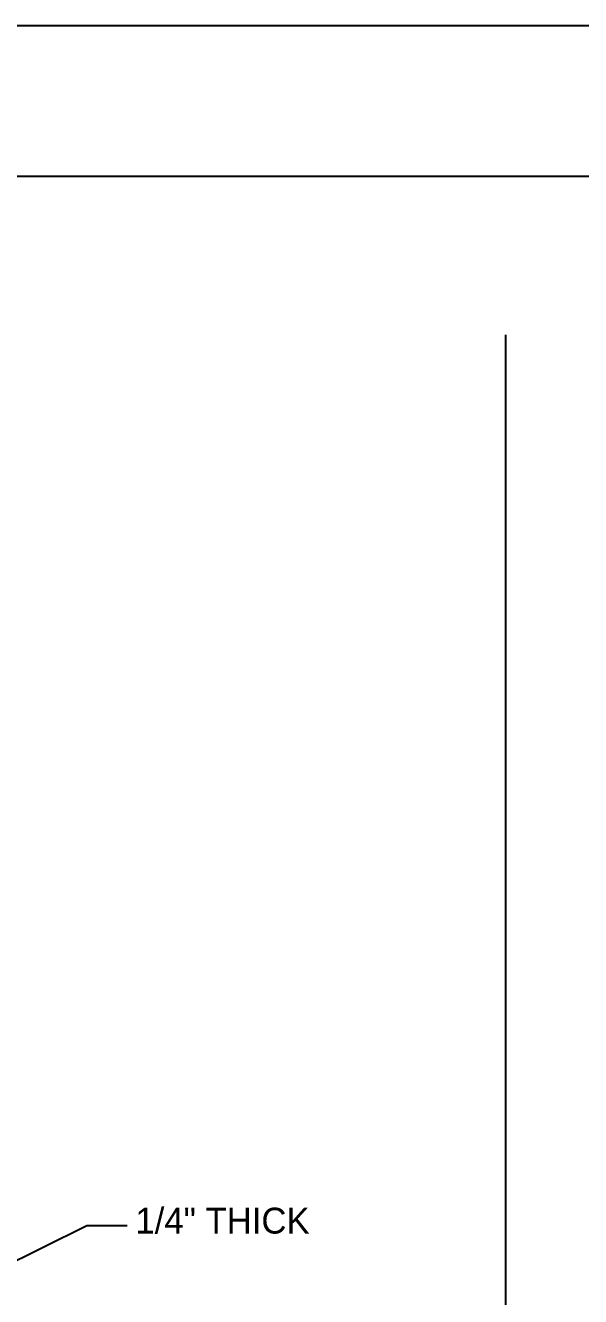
# Model space of a CAD drawing. Header units: inches. Extents: x 2 to 134, y 2 to 86.
# Drawn here: x 89.55 to 108.58, y 42.51 to 86.11 of the extents above; entities that cross this region are included whole.
import ezdxf

# ---------------------------------------------------------------- set-up
doc = ezdxf.new("R2010")
doc.units = ezdxf.units.IN
doc.header["$MEASUREMENT"] = 0

msp = doc.modelspace()

# ---------------------------------------------------------------- linework, layer by layer
at = {"layer": 'ANNOTATION'}
for p, q in [((88.594, 43.431), (91.649, 44.944)), ((91.649, 44.944), (93.038, 44.944))]:
    msp.add_line(p, q, dxfattribs=at)
at = {"layer": 'OUTLINE'}
for p, q in [((1.889, 86.111), (134.111, 86.111)), ((1.889, 80.944), (134.111, 80.944)), ((106, 75.5), (106, 7.444))]:
    msp.add_line(p, q, dxfattribs=at)

# ---------------------------------------------------------------- texts
at = {"layer": 'ANNOTATION'}
msp.add_text('1/4" THICK', height=0.8889, dxfattribs=at).set_placement((93.316, 44.667))

doc.saveas('drawing.dxf')
